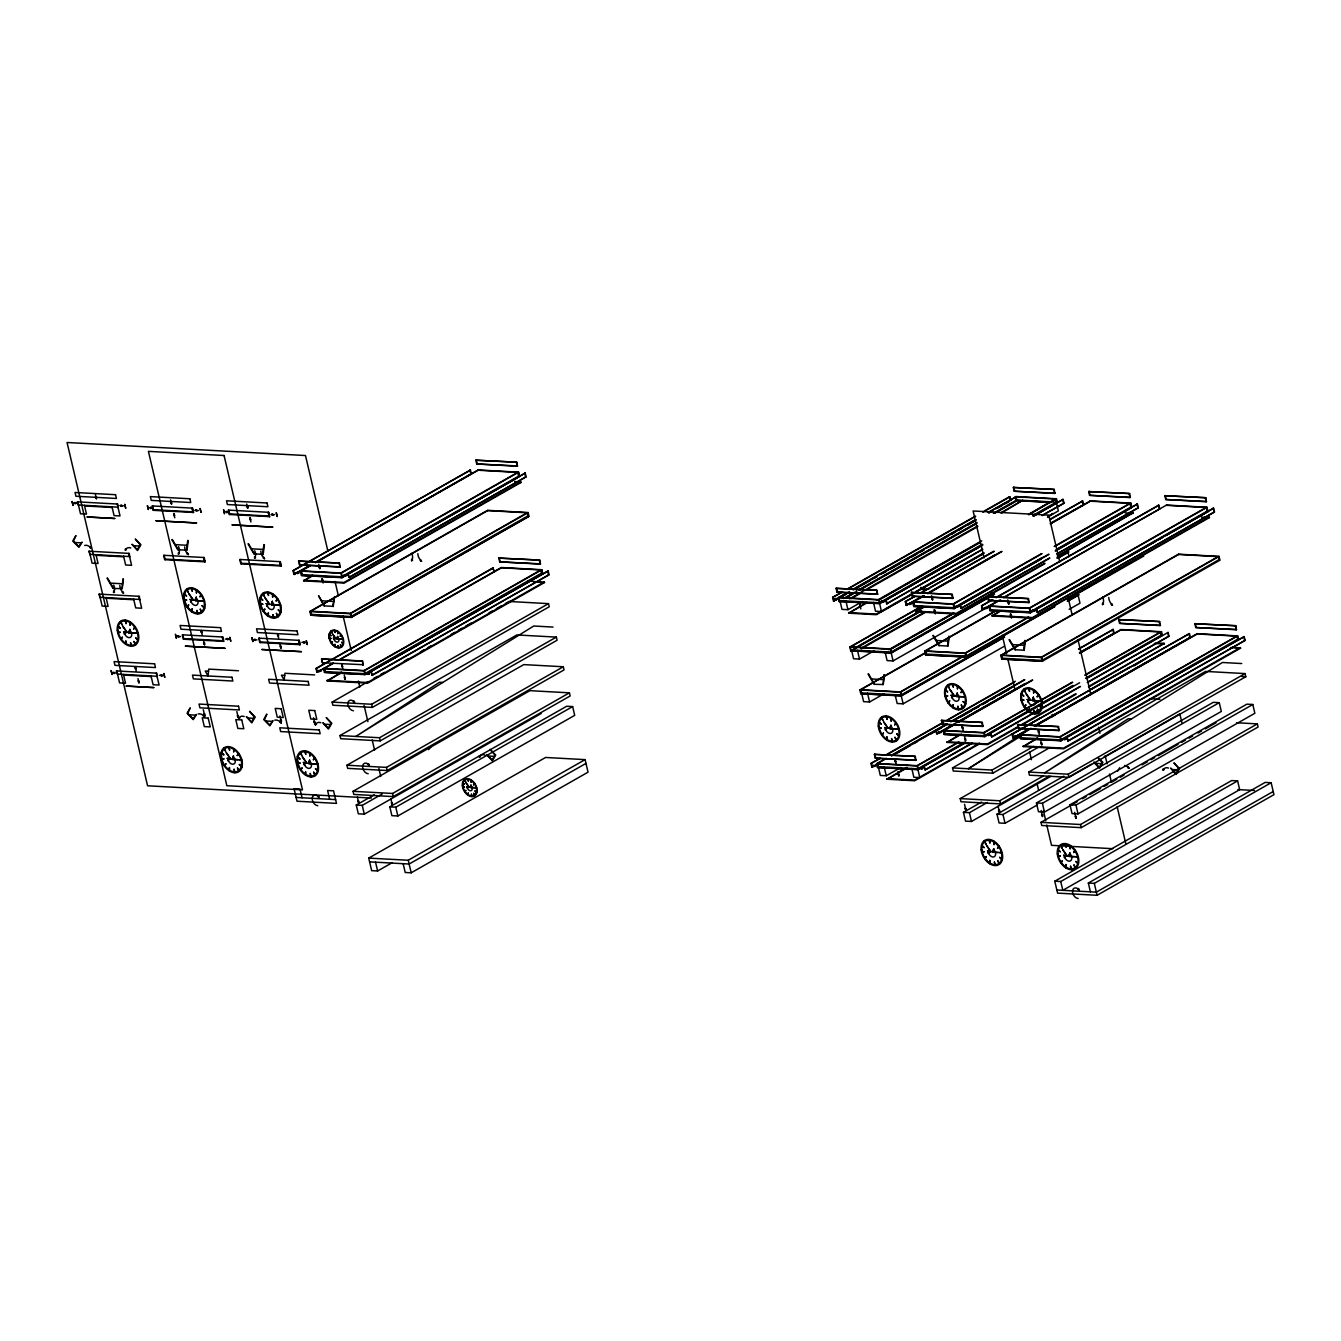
<?xml version="1.0" encoding="UTF-8"?>
<svg xmlns="http://www.w3.org/2000/svg" width="1341" height="1341" viewBox="0 0 1341 1341"><rect width="100%" height="100%" fill="white"/><g stroke="black" fill="none" stroke-linecap="round" stroke-linejoin="round"><path stroke-width="1.5" d="M130.798 547.983A7.862 5.314 60.4 0 0 125.367 550.095L125.417 548.67M244.196 716.513A7.862 5.314 60.4 0 0 238.782 718.642L238.832 717.2M320.834 722.715A7.862 5.314 60.4 0 0 315.42 724.827L315.47 723.402M484.822 755A7.862 5.314 60.4 0 0 479.408 757.112L479.458 755.67M1168.531 768.058A7.862 5.314 60.4 0 0 1163.116 770.17L1163.167 768.745M114.588 592.068L113.549 592.504L113.633 591.046M179.426 553.582L178.387 554.017L178.487 552.559M255.595 557.755L254.555 558.191L254.639 556.733M412.609 560.287L411.57 560.722L411.653 559.264M1103.542 604.137L1102.503 604.573L1102.587 603.132M95.395 496.79L96.401 498.701L96.535 496.857M135.089 668.656L135.223 666.812L136.229 668.723M137.972 680.926L138.978 682.837L139.112 680.993M170.525 502.171L171.547 504.082L171.665 502.238M173.643 515.464L173.777 513.62L174.783 515.531M201.083 632.416L201.2 630.555L202.223 632.483M203.53 642.859L204.536 644.77L204.67 642.926M203.681 713.814L204.704 715.725L204.821 713.881M246.694 506.328L247.699 508.256L247.834 506.395M249.812 519.638L249.946 517.794L250.951 519.705M237.24 715.658L238.245 717.569L238.38 715.708M277.537 635.751L277.654 633.891L278.677 635.802M279.984 646.194L280.99 648.105L281.124 646.261M280.319 720.016L281.325 721.927L281.459 720.083M318.739 566.656L319.761 568.567L319.879 566.723M322.008 580.619L322.142 578.759L323.164 580.687M313.861 721.844L314.884 723.771L315.018 721.911M341.687 666.544L341.804 664.7L342.827 666.611M344.235 677.44L345.24 679.351L345.375 677.507M357.729 801.063L358.734 802.974L358.868 801.13M391.27 802.907L392.293 804.818L392.41 802.957M856.43 592.638L857.435 594.549L857.57 592.688M859.698 606.601L859.832 604.741L860.838 606.652M894.967 761.688L895.101 759.844L896.123 761.755M897.85 773.958L898.856 775.869L898.99 774.025M931.559 598.019L932.565 599.93L932.699 598.069M934.241 611.563L934.375 609.719L935.398 611.63M962.1 728.264L962.235 726.403L963.257 728.314M964.565 738.707L965.57 740.618L965.704 738.774M964.9 808.372L965.922 810.282L966.04 808.439M1007.711 602.176L1008.734 604.087L1008.868 602.243M1010.41 615.737L1010.544 613.876L1011.55 615.787M998.442 810.199L999.464 812.126L999.598 810.266M1038.269 732.421L1038.403 730.577L1039.409 732.488M1040.717 742.88L1041.722 744.791L1041.856 742.931M1041.538 814.574L1042.544 816.485L1042.678 814.624M1075.08 816.401L1076.102 818.312L1076.236 816.468M208.039 675.797L208.743 669.109L238.514 670.751M284.208 679.971L284.912 673.283L314.682 674.909M123.422 579.144L122.115 588.95L122.903 578.859M187.757 540.373L186.449 550.179L178.303 549.743L172.302 539.535M186.969 550.464L188.276 540.658M263.909 544.547L262.601 554.353L254.455 553.9L248.454 543.692M263.121 554.638L264.428 544.832M333.222 606.618L334.529 596.812L332.702 606.333L324.556 605.897L318.555 595.689L324.17 606.132M884.457 674.992L883.149 684.798L883.937 674.707M948.791 636.221L947.484 646.027L939.337 645.574L933.336 635.366M947.986 646.312L949.294 636.506M1024.943 640.378L1023.636 650.201L1015.489 649.748L1009.488 639.54M1024.155 650.486L1025.463 640.68M124.21 634.075L124.395 632.918A4.895 3.319 60.4 0 0 130.228 637.478A4.895 3.319 60.4 0 0 130.111 630.371M190.523 601.824L190.707 600.667A4.895 3.319 60.4 0 0 196.54 605.227A4.895 3.319 60.4 0 0 196.423 598.12M227.769 760.649L227.953 759.492A4.895 3.319 60.4 0 0 233.787 764.052A4.895 3.319 60.4 0 0 233.669 756.944M266.675 605.998L266.859 604.841A4.895 3.319 60.4 0 0 272.692 609.384A4.895 3.319 60.4 0 0 272.575 602.293M303.938 764.806L304.122 763.666A4.895 3.319 60.4 0 0 309.955 768.209A4.895 3.319 60.4 0 0 309.838 761.118M333.658 639.171L333.792 638.383A3.353 2.28 60.4 0 0 337.697 642.071A3.353 2.28 60.4 0 0 337.798 637.126M467.003 787.804L467.137 786.999A3.353 2.28 60.4 0 0 471.06 790.687A3.353 2.28 60.4 0 0 471.144 785.759M885.244 729.923L885.429 728.766A4.895 3.319 60.4 0 0 891.262 733.326A4.895 3.319 60.4 0 0 891.145 726.219M951.557 697.672L951.741 696.515A4.895 3.319 60.4 0 0 957.575 701.075A4.895 3.319 60.4 0 0 957.457 693.967M988.082 853.429L988.267 852.273A4.895 3.319 60.4 0 0 994.1 856.832A4.895 3.319 60.4 0 0 993.983 849.725M1027.709 701.829L1027.893 700.689A4.895 3.319 60.4 0 0 1033.727 705.232A4.895 3.319 60.4 0 0 1033.609 698.125M1064.251 857.603L1064.436 856.446A4.895 3.319 60.4 0 0 1070.269 861.006A4.895 3.319 60.4 0 0 1070.152 853.899M428.617 749.619L431.115 746.585M1117.623 771.192L1119.668 767.689M1025.882 731.515L968.336 768.745L1021.591 735.689M1051.78 716.966L1055.333 714.77L1052.048 714.585M1134.033 665.907L1146.287 658.314M121.595 588.665L113.063 588.464L107.062 578.256M882.629 684.513L874.097 684.296L868.096 674.087M298.574 561.091L339.508 563.069L339.96 567.075L299.462 564.863L298.574 561.091L339.508 563.069M475.854 460.214L516.788 462.192L517.24 466.199L476.742 463.986L475.854 460.214L516.788 462.192M299.462 564.863L340.396 566.824M476.742 463.986L517.676 465.947M309.872 565.701L293.947 574.434L293.059 570.679L470.423 470.071L471.294 473.842L315.604 562.114M293.059 570.679L470.423 470.071M293.947 574.434L308.38 566.22M315.286 562.617L478.134 469.953L518.649 472.166L519.671 476.558L518.213 472.418L477.714 470.205M310.374 565.718L301.356 570.864L302.379 575.255M315.789 562.633L478.201 470.222M518.649 472.166L340.932 573.294L300.418 571.082L301.457 575.473L342.391 577.435L341.352 573.043L300.853 570.83L301.876 575.222M514.843 481.486L521.062 482.458L344.201 583.084L303.703 580.871L312.57 575.105M303.703 580.871L312.721 575.725M518.598 476.156L341.737 576.781L302.228 574.619M347.855 573.663L525.219 473.071L526.091 476.826L349.247 577.468L347.855 573.663L349.247 577.468M341.888 577.418L525.219 473.071M301.457 575.473L341.955 577.686L421.795 532.26M425.399 530.198L517.442 477.832M348.744 577.435L526.091 476.826M303.552 580.234L344.05 582.447L520.911 481.821M309.888 611.462L487.604 510.334L528.119 512.547L529.008 516.319L351.275 617.43L310.777 615.217L309.888 611.462L350.403 613.675L528.119 512.547M487.671 510.603L310.827 611.228L311.699 614.999M310.777 615.217L351.711 617.195L350.822 613.424L310.324 611.211L311.213 614.966M527.918 515.899L351.074 616.542L311.565 614.379M351.208 617.162L528.572 516.553L527.683 512.798L487.185 510.586M363.344 664.717L322.41 662.756L321.538 658.984L362.472 660.962L362.925 664.968L362.472 660.962M498.818 558.107L539.753 560.085L540.205 564.092L499.707 561.879L498.818 558.107L539.753 560.085M322.41 662.756L321.957 658.733M499.707 561.879L540.641 563.84M333.54 663.275L316.912 672.327L316.023 668.556L492.885 567.93L494.259 571.719L492.885 567.93M316.023 668.556L493.371 567.964M316.912 672.327L333.037 663.259M338.452 660.174L501.299 567.511L541.814 569.724L542.686 573.495L364.97 674.624L324.472 672.394L323.583 668.639L364.098 670.852L541.814 569.724M338.955 660.208L501.366 567.796M324.472 672.394L365.406 674.372L364.517 670.601L324.019 668.388L324.908 672.159M528.17 580.988L544.53 582.514L367.669 683.139L327.17 680.926L341.452 672.076M327.17 680.926L341.603 672.713M541.613 573.093L364.769 673.718L325.243 671.556M364.903 674.339L542.267 573.747L541.378 569.975L500.88 567.763M370.82 671.556L548.167 570.964L549.056 574.719L372.195 675.361L370.82 671.556L548.167 570.964M371.708 675.328L549.056 574.719M505.373 603.517L508.993 601.472L548.503 603.634L549.24 606.769L372.379 707.394L332.87 705.232L332.132 702.097L368.222 681.563M373.636 678.479L377.257 676.434M380.861 674.372L384.465 672.327M404.311 661.029L407.932 658.967M420.554 651.776L424.175 649.731M427.779 647.669L431.383 645.624M451.246 634.327L454.85 632.281M458.454 630.22L462.075 628.175M465.679 626.113L471.093 623.029M489.13 612.77L492.75 610.708M496.354 608.663L501.769 605.579M327.02 680.289L367.518 682.502L544.379 581.877M332.132 702.097L371.641 704.26L548.503 603.634M339.977 735.572L516.838 634.947L556.347 637.109L557.085 640.244L380.241 740.869L340.715 738.707L339.977 735.572L379.503 737.734L556.347 637.109M346.933 765.225L523.795 664.6L563.304 666.762L564.041 669.897L387.18 770.522L347.671 768.359L346.933 765.225L386.459 767.387L563.304 666.762M353.052 791.307L529.913 690.665L569.422 692.828L570.16 695.962L393.299 796.604L353.789 794.442L353.052 791.307L392.561 793.47L569.422 692.828M541.161 713.529L364.299 814.155L358.332 813.819L356.27 805.036L374.323 794.777M356.27 805.036L362.238 805.371L382.101 794.073M389.829 806.88L566.673 706.254L572.641 706.573L574.702 715.356L397.858 815.982L391.89 815.663L389.829 806.88L395.796 807.198L572.641 706.573M836.063 588.33L876.997 590.308L877.45 594.314L836.935 592.102L836.063 588.33L876.997 590.308M1013.343 487.454L1054.277 489.431L1054.73 493.438L1014.232 491.225L1013.343 487.454L1054.277 489.431M392.075 862.766L377.626 870.98L371.658 870.644L368.725 858.106L545.569 757.464L585.095 759.626L588.029 772.181L411.184 872.807L405.217 872.488L403.155 863.705M836.935 592.102L877.886 594.063M1014.232 491.225L1055.166 493.186M839.432 598.086L833.515 601.137L832.627 597.365L841.662 592.236M847.076 589.152L975.209 516.251M984.227 511.122L1009.488 496.74L1010.863 500.528L1009.488 496.74M832.627 597.365L842.148 592.269M847.562 589.185L975.695 516.285M982.919 512.178L1009.991 496.773M982.936 544.882L879.646 603.668L839.131 601.438L838.259 597.684L847.277 592.538M852.692 589.47L975.41 519.638M988.032 512.446L1015.606 497.075L988.535 512.48M994.838 513.167L1016.495 500.847L1015.975 496.556L1056.473 498.768L1057.362 502.54M838.745 597.7L849.574 591.549M853.178 589.487L975.896 519.671M833.515 601.137L838.93 598.052M842.534 596.007L846.154 593.946M853.362 589.839L876.83 576.496M880.434 574.434L923.748 549.793M927.352 547.748L976.08 520.023M988.719 512.832L992.323 510.77M995.944 508.725L1008.566 501.534M843.036 596.024L846.64 593.979M859.279 586.788L870.108 580.619M873.712 578.574L877.332 576.513M882.747 573.445L886.351 571.383M889.955 569.338L900.783 563.17M904.404 561.125L908.008 559.063M911.612 557.018L917.026 553.934M920.63 551.872L924.251 549.827M942.287 539.551L947.701 536.467M951.322 534.422L954.926 532.36M958.53 530.315L962.151 528.253M967.565 525.186L974.773 521.079M989.222 512.849L992.826 510.804M998.24 507.719L1001.844 505.674M1005.448 503.613L1009.069 501.568M843.523 598.539L854.351 592.387M859.765 589.302L977.069 522.554M993.312 513.318L1016.763 499.975L1054.294 502.02M839.131 601.438L880.065 603.416L879.193 599.645L838.678 597.432L839.634 601.472M844.545 598.371L855.374 592.202M858.978 590.157L976.282 523.409M994.335 513.134L1016.495 500.847M1051.277 502.205L1016.428 500.562L1050.858 502.456M845.048 598.388L855.876 592.236M859.48 590.174L976.784 523.426M849.49 598.874L977.623 525.974M1001.073 512.614L1022.73 500.294L1001.224 513.251M851.434 598.472L862.263 592.303M865.884 590.258L977.773 526.594M982.299 544.228L879.428 602.763L839.919 600.6L841.98 609.384L847.948 609.702L862.38 601.489M368.725 858.106L408.234 860.252L585.095 759.626M912.433 594.164L876.343 614.698L848.752 613.189L866.655 602.293M848.752 613.189L866.806 602.93M585.967 763.398L409.122 864.023L369.613 861.861M877.064 600.382L981.746 540.825M1028.48 514.391L1055.551 498.986L1058.351 510.921L1047.522 517.073M980.254 542.15L878.757 599.896L838.259 597.684M1028.966 514.424L1056.473 498.768M879.025 599.98L980.087 542.485M1028.815 514.76L1050.321 501.802M1032.821 515.48L1056.289 502.137M879.579 603.383L982.433 544.865M1032.972 516.101L1056.926 502.791L1056.037 499.02L1015.539 496.807M1033.76 515.816L1063.128 499.405L1064.016 503.177L1042.359 515.497M982.802 549.374L886.652 603.768L885.781 600.014L981.914 545.619M1034.246 515.832L1063.128 499.405M886.652 603.768L982.299 549.357M1041.856 515.464L1064.016 503.177M911.394 592.454L952.328 594.415L952.78 598.438L912.266 596.209L911.394 592.454L952.328 594.415M1088.674 491.577L1129.608 493.538L1130.061 497.561L1089.562 495.332L1088.674 491.577L1129.608 493.538M848.602 612.569L876.193 614.077L912.282 593.543M915.903 591.482L982.668 553.498M1047.639 516.52L1053.054 513.452L1047.79 517.157M873.46 602.427L875.522 611.211L881.49 611.546L984.361 553.012M916.037 592.119L982.819 554.118M912.266 596.209L953.216 598.187M1089.562 495.332L1130.497 497.31M923.915 595.605L906.181 605.378L905.292 601.623L914.327 596.477M919.742 593.409L993.731 551.302M1049.668 519.47L1082.656 501.014L1083.528 504.786L1050.556 523.241M905.292 601.623L914.813 596.51M920.228 593.426L994.217 551.335M1050.171 519.503L1082.656 501.014M906.181 605.378L922.424 596.142M927.838 593.057L994.603 555.073M927.519 593.56L1001.509 551.453M1050.238 523.728L1090.367 500.897L1130.882 503.11L1131.905 507.501M924.402 595.639L913.59 601.807L914.612 606.199M928.022 593.594L1002.012 551.486M1050.741 523.761L1090.434 501.165M1042.024 553.682L953.166 604.238L912.651 602.025L913.69 606.417L954.624 608.378L953.585 603.986L913.087 601.774L914.109 606.166M994.519 594.264L891.212 653.033L850.714 650.821L849.825 647.049L922.021 605.981M850.328 647.083L922.507 605.998M1044.857 563.706L956.435 614.027L915.937 611.814L922.994 607.071M915.937 611.814L924.955 606.668M855.105 647.921L920.077 610.943M850.714 650.821L921.099 610.775M921.585 610.792L851.217 650.838L850.261 646.798L890.776 649.027L891.648 652.782L851.149 650.569M861.073 648.239L924.234 612.301M861.224 648.876L926.178 611.898M1041.521 553.649L953.099 603.97L954.189 608.63L913.69 606.417M1054.16 546.457L1129.943 503.328L1130.983 507.719M1054.646 546.491L1130.882 503.11M993.865 593.594L891.011 652.128L851.501 649.966L853.563 658.749L859.514 659.085L873.963 650.871M1042.41 557.42L953.971 607.724L914.461 605.562M1056.842 549.19L1130.832 507.099M1049.902 558.091L960.977 608.378L960.089 604.607L1048.528 554.302M1055.736 550.196L1137.453 504.015L1138.325 507.77L1057.127 553.984M954.122 608.361L1049.014 554.319M1055.183 550.849L1137.453 504.015M954.189 608.63L1041.236 559.096M1055.685 550.883L1131.469 507.753L1130.446 503.361L1089.948 501.148M960.977 608.378L1049.4 558.057M1056.624 553.95L1138.325 507.77M888.647 649.748L953.434 613.055M953.937 613.088L890.34 649.262L849.825 647.049M890.608 649.346L951.959 614.446M915.786 611.178L956.284 613.39L1044.723 563.086M1057.345 555.895L1133.145 512.765L1057.496 556.515M987.546 596.611L1028.48 598.589L1028.933 602.595L988.434 600.382L987.546 596.611L1028.48 598.589M1164.843 495.734L1205.777 497.712L1206.23 501.718L1165.715 499.506L1164.843 495.734L1205.777 497.712M1057.043 557.655L1067.855 551.503L1069.095 556.766M891.162 652.765L994.016 594.231M1057.177 558.292L1068.509 552.157M1057.68 558.309L1068.945 551.905M988.434 600.382L1029.368 602.36M1165.715 499.506L1206.649 501.484M992.776 599.645L981.947 605.814L982.333 609.552L981.461 605.78L992.29 599.628M995.894 597.566L1158.808 505.188L1159.697 508.943L1003.99 597.231M996.397 597.6L1158.808 505.188M982.333 609.552L999.079 600.332M885.043 651.81L887.105 660.593L893.072 660.912L1000.57 599.813M1003.688 597.717L1166.536 505.071L1207.034 507.284L1208.073 511.675M1207.034 507.284L1029.318 608.395L988.82 606.182L989.842 610.574L1030.776 612.552L1029.754 608.16L989.239 605.948L990.278 610.339M1054.914 606.568L966.056 657.124L925.541 654.911L924.67 651.139L995.475 610.859M995.977 610.876L925.592 650.921L926.48 654.693M1004.577 637.159L901.286 695.945L860.771 693.716L859.899 689.961L926.665 651.961M860.386 689.978L925.793 652.765M1205.257 516.721L1209.448 517.559L1032.604 618.184L992.089 615.972L999.162 611.245M992.089 615.972L1001.107 610.842M925.541 654.911L966.492 656.872L965.604 653.117L925.089 650.905L925.977 654.659M860.771 693.716L901.722 695.694L900.834 691.922L860.319 689.71L861.274 693.75M860.821 689.743L863.621 701.661L869.588 701.98L884.021 693.766M1207.001 511.256L1030.139 611.898L990.63 609.736M1036.258 608.78L1213.605 508.172L1214.493 511.944L1037.632 612.569L1036.258 608.78L1037.632 612.569M1030.29 612.519L1213.605 508.172M989.842 610.574L1030.357 612.787L1155.305 541.697M1158.909 539.635L1162.513 537.59M1166.134 535.528L1207.638 511.91L1206.598 507.518L1166.1 505.306M1028.262 617.145L965.101 653.084L966.056 657.124M1028.765 617.178L965.168 653.352L924.67 651.139M1037.129 612.552L1214.493 511.944M963.492 655.967L900.331 691.906L903.13 703.824L897.163 703.489L895.101 694.705M963.995 655.984L900.398 692.174L859.899 689.961M991.938 615.351L1032.453 617.564L1209.297 516.939M1054.261 605.914L965.838 656.218L926.329 654.056M1068.71 597.7L1142.7 555.593L1068.861 598.321M965.989 656.855L1054.412 606.534M1067.553 599.377L1143.772 556.012M1003.94 636.506L901.068 695.04L861.559 692.878M1068.911 599.544L1077.929 594.415L1079.991 603.199L1069.163 609.35M901.219 695.661L1004.091 637.143M1067.252 601.204L1078.566 595.069L1077.695 591.297M1067.738 601.221L1079.002 594.817M903.13 703.824L1004.191 646.328M1000.822 655.313L1178.538 554.185L1219.053 556.398L1219.924 560.169L1042.208 661.297L1001.71 659.068L1000.822 655.313L1041.337 657.526L1219.053 556.398M1178.605 554.47L1001.761 655.095L1002.632 658.85M1001.71 659.068L1042.644 661.046L1041.756 657.274L1001.258 655.062L1002.146 658.833M874.399 754.38L915.333 756.358L915.786 760.364L875.271 758.151L874.399 754.38L915.333 756.358M1218.852 559.767L1042.007 660.392L1002.481 658.23M875.271 758.151L916.205 760.112M941.416 720.469L982.35 722.43L982.802 726.453L942.304 724.224L941.416 720.469L982.35 722.43M1118.696 619.592L1159.647 621.553L1160.099 625.577L1119.584 623.364L1118.696 619.592L1159.647 621.553M879.562 763.113L871.851 767.186L870.963 763.415L879.998 758.285M885.412 755.201L943.159 722.346M946.763 720.301L1015.338 681.278M870.963 763.415L880.484 758.319M885.898 755.234L943.645 722.38M947.266 720.318L1014.031 682.334M942.304 724.224L983.238 726.202M1119.584 623.364L1160.518 625.325M966.107 742.461L917.982 769.717L877.467 767.488L876.578 763.733L885.613 758.587M891.027 755.519L946.964 723.687M952.144 720.804L1024.34 679.736M1078.482 648.927L1113.265 629.449L1114.153 633.203L1079.857 652.715M877.081 763.75L886.535 758.369M891.514 755.536L947.232 723.905M950.836 721.86L1024.842 679.753M1078.969 648.96L1113.265 629.449M871.851 767.186L879.076 763.079M891.698 755.888L945.841 725.079M953.065 720.972L978.327 706.606M981.93 704.545L1014.416 686.072M897.615 752.837L910.254 745.646M913.858 743.601L917.462 741.539M930.101 734.348L940.929 728.197M960.776 716.899L971.605 710.73M975.209 708.685L978.829 706.623M982.433 704.578L987.848 701.494M991.452 699.449L995.072 697.387M998.676 695.342L1009.505 689.173M877.467 767.488L918.401 769.466L917.529 765.694L877.014 763.482L877.969 767.521M936.789 733.812L935.917 730.04L936.789 733.812L1025.228 683.491M1079.354 652.698L1114.153 633.203M937.292 733.845L953.535 724.593M957.139 722.548L1025.714 683.524M1079.622 682.753L984.696 736.628L944.198 734.415L943.31 730.644L954.574 724.241M958.178 722.196L1032.168 680.088M1080.896 652.363L1121.026 629.532L1161.541 631.745L1162.412 635.517M953.267 725.297L944.248 730.426L945.12 734.197M958.681 722.212L1032.671 680.122M1079.589 653.419L1121.093 629.801M944.198 734.415L985.132 736.393L984.244 732.622L943.746 730.409L944.634 734.164M877.517 763.515L880.316 775.433L886.267 775.752L900.716 767.538M1018.238 727.157L987.563 744.624L947.048 742.411L959.536 734.583M947.048 742.411L961.48 734.181M979.634 743.786L914.679 780.747L887.088 779.238L906.801 767.32M887.088 779.238L906.935 767.94M958.53 742.059L917.026 765.677L919.825 777.596L913.858 777.26L911.796 768.477M959.033 742.076L917.093 765.946L876.578 763.733M964.682 742.109L917.764 768.812L878.254 766.65M917.915 769.432L965.621 742.445M1072.18 682.284L983.758 732.588L984.696 736.628M1084.819 675.093L1160.602 631.963L1161.49 635.735L1087.501 677.825M1072.683 682.301L983.825 732.873L943.31 730.644M1085.305 675.126L1161.541 631.745M1072.917 685.419L984.495 735.74L944.969 733.577M1085.556 678.228L1161.34 635.098M924.988 769.818L924.1 766.063L924.988 769.818L971.907 743.132M925.491 769.851L972.409 743.149M984.629 736.36L1073.068 686.039M1086.344 678.613L1168.061 632.432L1168.933 636.204L1087.735 682.418M886.937 778.618L914.528 780.127L979.5 743.165M991.586 736.812L990.697 733.041L991.586 736.812L1080.008 686.491M1087.233 682.385L1168.933 636.204M992.089 736.829L1080.511 686.525M1017.568 724.626L1058.518 726.604L1058.971 730.61L1018.456 728.398L1017.568 724.626L1058.518 726.604M1194.865 623.749L1235.799 625.727L1236.251 629.734L1195.753 627.521L1194.865 623.749L1235.799 625.727M946.897 741.774L987.412 743.987L1018.087 726.537M1021.691 724.475L1075.834 693.683M1088.473 686.491L1164.256 643.362L1088.624 687.112M1021.842 725.112L1075.985 694.303M1018.456 728.398L1059.39 730.376M1195.753 627.521L1236.687 629.499M1039.711 746.484L992.793 773.187L953.267 771.025L952.529 767.89L1022.915 727.845M1026.519 725.783L1040.968 717.569M1089.697 689.844L1129.39 667.248M1027.893 729.789L1012.958 737.969L1012.069 734.214L1189.417 633.606L1190.305 637.377L1035.101 725.682M1012.069 734.214L1189.417 633.606M1012.958 737.969L1027.39 729.755M1034.615 725.649L1190.305 637.377M1068.241 741.003L1066.866 737.215L1068.241 741.003L1245.102 640.378L1244.213 636.606L1060.865 740.802L1020.35 738.589L1019.478 734.818L1030.726 728.414M1034.347 726.353L1197.195 633.69L1237.693 635.919L1238.581 639.674M1031.229 728.431L1020.4 734.6L1021.289 738.371M1034.833 726.386L1197.262 633.975M1020.35 738.589L1061.301 740.55L1060.413 736.796L1019.898 734.566L1020.786 738.338M1232.329 647.083L1240.576 648.156L1063.715 748.781L1023.217 746.568L1037.498 737.734M1023.217 746.568L1037.649 738.355M952.529 767.89L992.055 770.052L1033.559 746.434M1237.693 635.919L1059.977 737.03L1019.478 734.818M1237.508 639.271L1060.647 739.897L1021.138 737.734M1060.798 740.534L1244.213 636.606M1049.198 776.188L1000.487 803.913L960.961 801.75L960.223 798.599L1048.662 748.295M1067.754 740.97L1245.102 640.378M1023.066 745.948L1063.564 748.161L1240.425 647.535M1028.698 772.047L1205.559 671.422L1245.068 673.584L1245.806 676.719L1068.945 777.344L1029.435 775.182L1028.698 772.047L1068.207 774.21L1245.068 673.584M1050.891 776.271L971.471 821.463L965.52 821.128L963.458 812.344L981.495 802.086M963.458 812.344L969.426 812.68L987.462 802.404M960.223 798.599L999.749 800.761L1043.047 776.121M1037.515 804.818L1005.029 823.29L999.062 822.972L997 814.188L1063.782 776.188M997 814.188L1002.967 814.507L1091.39 764.202M1104.029 757.011L1179.829 713.881L1181.89 722.665M1036.442 802.957L1213.287 702.332L1219.254 702.65L1221.316 711.451L1044.455 812.076L1038.504 811.741L1036.442 802.957L1042.393 803.293L1219.254 702.65M1069.984 804.801L1246.845 704.176L1252.796 704.494L1254.858 713.278L1078.013 813.903L1072.046 813.585L1069.984 804.801L1075.951 805.12L1252.796 704.494M1236.553 722.749L1257.355 723.889L1258.093 727.023L1081.232 827.648L1041.722 825.486L1040.985 822.351L1077.074 801.817M1082.489 798.733L1086.093 796.688M1089.713 794.626L1100.542 788.474M1104.146 786.413L1107.75 784.368M1111.371 782.306L1116.785 779.222M1120.389 777.177L1123.993 775.115M1142.046 764.856L1147.46 761.772M1151.064 759.71L1154.668 757.665M1158.289 755.603L1178.136 744.305M1181.739 742.26L1185.36 740.198M1188.964 738.153L1192.568 736.092M1197.982 733.024L1201.603 730.962M1205.207 728.917L1216.036 722.749M1040.985 822.351L1080.494 824.514L1257.355 723.889M1090.401 891.815L1088.339 883.032L1265.183 782.406L1271.151 782.725L1273.95 794.66L1097.089 895.285L1057.58 893.123L1054.78 881.205L1231.641 780.563L1237.609 780.898L1239.671 789.681L1062.81 890.307L1060.748 881.523L1237.609 780.898M1088.339 883.032L1094.306 883.367L1271.151 782.725M1273.212 791.508L1096.351 892.151L1056.842 889.988M75.062 503.847L76.387 503.21L74.727 502.406M121.88 506.412L120.221 505.607L121.545 504.97M150.594 508.608L151.919 507.971L150.259 507.166M196.876 511.139L195.199 510.334L196.524 509.697M226.746 512.765L228.071 512.128L226.411 511.323M273.028 515.296L271.368 514.491L272.692 513.854M297.417 573.663L298.741 573.026L297.082 572.221M178.889 637.176L177.23 636.372L178.554 635.735M114.186 673.584L112.527 672.78L113.851 672.143M345.24 576.278L343.581 575.473L344.905 574.836M227.4 639.825L228.724 639.188L227.065 638.383M161.44 676.166L162.747 675.529L161.088 674.724M255.343 640.512L253.684 639.707L255.008 639.07M303.854 643.16L305.178 642.523L303.519 641.719M319.594 671.724L317.934 670.919L319.259 670.282M368.104 674.406L369.429 673.769L367.769 672.964M836.097 599.695L837.421 599.058L835.761 598.254M882.914 602.26L881.255 601.455L882.579 600.818M909.651 604.607L910.975 603.97L909.315 603.165M957.474 607.222L955.815 606.417L957.122 605.78M985.819 608.78L987.144 608.144L985.484 607.339M1033.626 611.395L1031.967 610.591L1033.291 609.954M939.924 733.024L938.264 732.22L939.588 731.583M874.081 766.616L872.421 765.812L873.729 765.175M988.434 735.673L989.742 735.036L988.082 734.231M921.317 769.198L922.642 768.561L920.982 767.756M1016.076 737.181L1014.416 736.377L1015.74 735.74M1064.586 739.846L1065.911 739.209L1064.251 738.405M125.367 550.095L126.423 549.609M238.782 718.642L239.821 718.156M315.42 724.827L316.459 724.341M479.408 757.112L480.447 756.626M1163.116 770.17L1164.156 769.684M1159.697 508.943L1158.306 505.155M1207.638 511.91L1206.112 507.501L1029.251 608.127L1030.357 612.787M1129.088 512.547L1133.145 512.765M1125.183 512.949L1133.296 513.402M1201.352 517.123L1209.448 517.559M514.978 482.123L521.062 482.458M1178.119 554.436L1218.617 556.649L1219.505 560.421L1218.114 556.632L1041.27 657.258L1042.208 661.297M73.068 503.026L76.387 503.21M120.221 505.607L123.556 505.792M148.583 507.786L151.919 507.971M195.199 510.334L198.535 510.519M224.752 511.944L228.071 512.128M271.368 514.491L274.704 514.676M78.448 505.004L117.958 507.166M78.599 505.624L77.225 501.836L117.723 504.048L118.109 507.786M84.567 505.959L112.141 507.468M153.427 509.714L192.953 511.876M229.596 513.888L269.105 516.05M175.302 544.63L187.103 545.284M251.454 548.804L263.255 549.441M74.895 542.502L80.913 542.82M133.413 545.703L139.43 546.022M922.843 588.883L928.86 589.219M90.031 554.369L129.541 556.532M90.182 554.99L88.808 551.201L129.306 553.414L129.691 557.152M96.15 555.325L123.724 556.833M165.01 559.096L204.519 561.259M241.179 563.254L280.688 565.416M960.089 604.607L961.48 608.412M534.405 581.96L544.53 582.514M834.085 598.874L837.421 599.058M881.255 601.455L884.591 601.64M907.639 603.785L910.975 603.97M955.815 606.417L959.133 606.601M983.808 607.959L987.144 608.144M1031.967 610.591L1035.302 610.775M295.422 572.842L298.741 573.026M343.581 575.473L346.9 575.658M1120.607 629.784L1161.105 631.997L1161.49 635.735M1168.061 632.432L1168.447 636.17M1196.759 633.941L1237.274 636.154L1238.145 639.925L1236.771 636.137L1059.91 736.762L1060.865 740.802M110.448 583.117L122.249 583.754M1156.16 642.926L1164.256 643.362M1154.283 643.429L1164.407 643.982M1230.451 647.602L1240.576 648.156M321.555 600.785L333.356 601.438M936.336 640.478L948.137 641.115M1012.489 644.635L1024.289 645.289M100.089 597.281L139.615 599.444M100.24 597.902L98.865 594.113L139.363 596.326L139.749 600.064M106.207 598.237L133.798 599.745M1241.732 663.544L1222.439 662.488L1044.505 772.919L1128.2 718.759L1131.486 718.927M553.012 627.068L533.735 626.012L355.784 736.444L439.496 682.284L442.781 682.452M1241.649 676.484L1245.806 676.719M253.684 639.707L257.019 639.892M301.842 642.339L305.178 642.523M177.23 636.372L180.566 636.556M225.389 639.003L228.724 639.188M260.12 641.937L299.63 644.099M183.667 638.601L223.176 640.763M871.482 678.965L883.283 679.602M1149.572 698.661L1159.965 699.231M321.538 658.984L362.036 661.197M317.934 670.919L321.253 671.103M366.093 673.584L369.429 673.769M208.526 671.187L205.24 671.003L208.023 675.965M284.694 675.361L281.409 675.177L284.191 680.122M112.527 672.78L115.862 672.964M159.428 675.344L162.747 675.529M117.505 674.104L157.014 676.266M117.656 674.741L116.265 670.936L156.78 673.165L157.165 676.903M123.607 675.059L151.198 676.568M938.264 732.22L941.583 732.404M986.423 734.851L989.742 735.036M1014.416 736.377L1017.752 736.561M1062.575 739.025L1065.911 739.209M1095.413 763.347L1101.414 763.666M189.182 714.803L195.199 715.122M247.716 718.005L253.717 718.323M1172.051 769.55L1178.052 769.868M265.82 721.005L271.837 721.324M324.338 724.207L330.355 724.526M872.421 765.812L875.74 765.996M919.306 768.376L922.642 768.561M1237.86 789.581L1254.505 790.486M488.241 756.039L494.242 756.374M371.356 798.046L147.577 785.792L67.05 442.496L305.48 455.538L327.875 551.017M296.11 797.442L335.619 799.605M1112.862 848.702L1051.528 845.333L1046.751 824.95M1054.78 881.205L1060.748 881.523M1077.963 889.401L1079.27 889.888L1078.449 888.446M353.286 701.678L354.594 702.148L353.773 700.723M368.054 764.638L369.362 765.124L368.54 763.7M317.649 796.621L318.957 797.09L318.135 795.666M1111.203 604.573L1112.477 605.126A7.862 5.314 60.4 0 1 1108.756 597.449M420.269 560.706L421.543 561.259A7.862 5.314 60.4 0 1 417.822 553.598M263.255 558.174L264.529 558.728A7.862 5.314 60.4 0 1 260.808 551.067M187.103 554.001L188.36 554.571A7.862 5.314 60.4 0 1 184.656 546.893M122.249 592.487L123.523 593.04A7.862 5.314 60.4 0 1 119.802 585.38M1127.697 767.689L1129.005 768.309L1128.267 766.834M89.948 547.614L91.255 548.234L90.517 546.759M280.001 722.346L281.292 722.967L280.554 721.492M203.363 716.161L204.653 716.764L203.933 715.289M1098.665 758.101L1102.889 762.392L1099.519 768.192L1093.887 762.476M1098.313 758.419L1102.185 762.359L1099.302 767.303L1094.139 762.04M921.435 587.442L924.083 590.141M920.731 587.408L924.469 591.197M1009.102 639.774L1015.103 649.983M1027.893 700.689L1028.631 701.93M1064.436 856.446L1065.173 857.704M932.934 635.617L938.935 645.826M951.741 696.515L952.479 697.773M988.267 852.273L989.004 853.53M868.482 673.852L874.483 684.061M885.429 728.766L886.166 730.024M467.137 786.999L467.64 787.871M333.792 638.383L334.295 639.238M248.068 543.926L254.069 554.135M266.859 604.841L267.597 606.082M304.122 763.666L304.86 764.906M171.916 539.769L177.917 549.978M190.707 600.667L191.445 601.925M227.953 759.492L228.691 760.749M107.448 578.005L113.449 588.213M124.395 632.918L125.132 634.176M1111.689 603.618L1112.477 605.126M420.756 559.767L421.543 561.259M263.741 557.236L264.529 558.728M187.589 553.062L188.36 554.571M122.735 591.549L123.523 593.04M280.889 565.969L279.8 561.661L280.839 566.053M204.737 561.812L203.648 557.487L204.67 561.879M1243.727 636.573L1244.599 640.344M1213.102 508.155L1213.991 511.91M1205.341 497.964L1206.23 501.718M1235.363 625.979L1236.251 629.734M1165.262 495.5L1166.15 499.254M1195.3 623.515L1196.172 627.27M1188.931 633.589L1189.802 637.344M1136.95 503.981L1137.838 507.753M1129.189 493.79L1130.061 497.561M1159.211 621.805L1160.099 625.577M1089.11 491.326L1089.998 495.097M1119.132 619.341L1120.02 623.112M1112.762 629.415L1113.65 633.187M1082.153 500.981L1083.042 504.752M1062.625 499.388L1063.514 503.143M1053.858 489.666L1054.73 493.438M1059.759 562.013L1048.763 515.112L973.113 510.971L984.11 557.873M1067.889 596.661L1072.18 615.016M1077.929 639.489L1090.836 694.537M1098.48 727.157L1099.922 733.259M1105.185 755.687L1107.096 763.85M1109.493 774.042L1111.404 782.205M1117.137 806.662L1125.736 843.355M1013.779 487.202L1014.668 490.974M1015.975 496.556L1016.847 500.327M1015.103 497.042L1015.992 500.813M1028.061 598.84L1028.933 602.595M1058.083 726.856L1058.971 730.61M1075.951 805.12L1078.013 813.903M1080.494 824.514L1081.232 827.648M1094.306 883.367L1097.089 895.285M1068.207 774.21L1068.945 777.344M1074.694 812.328L1076.102 818.312M1007.745 599.896L1008.734 604.087M1038.403 730.577L1039.376 734.784M1040.75 740.584L1041.722 744.791M1010.544 613.876L1011.516 618.084M1042.393 803.293L1044.455 812.076M992.239 592.538L993.195 596.611M1002.28 635.349L1006.588 653.687M1008.013 659.806L1015.187 690.397M1029.536 751.547L1031.447 759.71M1037.18 784.183L1038.621 790.285M1043.399 810.685L1045.796 820.876M1041.152 810.484L1042.544 816.485M987.982 596.376L988.87 600.131M1018.003 724.391L1018.892 728.146M989.742 605.964L990.764 610.356M1012.572 734.231L1013.444 738.003M951.892 594.666L952.78 598.438M981.914 722.682L982.802 726.453M999.749 800.761L1000.487 803.913M1002.967 814.507L1005.029 823.29M992.055 770.052L992.793 773.187M998.056 806.125L999.464 812.126M931.593 595.722L932.565 599.93M962.235 726.403L963.224 730.61M964.581 736.41L965.57 740.618M934.375 609.719L935.364 613.91M969.426 812.68L971.471 821.463M964.514 804.298L965.922 810.282M911.813 592.202L912.701 595.974M941.851 720.218L942.723 723.989M905.795 601.64L906.684 605.411M886.267 600.03L887.155 603.802M876.561 590.543L877.45 594.314M878.69 599.628L881.49 611.546M890.273 648.994L893.072 660.912M914.897 756.592L915.786 760.364M856.446 590.342L857.435 594.549M859.832 604.741L860.821 608.948M895.101 759.844L896.09 764.035M897.883 771.662L898.856 775.869M845.886 600.919L847.948 609.702M857.452 650.301L859.514 659.085M867.526 693.196L869.588 701.98M884.205 766.968L886.267 775.752M836.482 588.079L837.371 591.85M874.818 754.128L875.707 757.9M833.13 597.399L834.018 601.17M871.466 763.448L872.354 767.22M524.717 473.038L525.605 476.809M547.681 570.931L548.553 574.702M516.369 462.427L517.24 466.199M539.317 560.32L540.205 564.092M541.764 573.713L540.876 569.942L364.031 670.584L364.97 674.624M518.749 476.776L517.71 472.384L340.865 573.009L341.955 577.686M528.069 516.536L527.181 512.765L350.336 613.39L351.275 617.43M476.29 459.98L477.178 463.735M499.254 557.856L500.126 561.628M469.92 470.037L470.808 473.809M371.323 671.59L372.195 675.361M339.072 563.304L339.96 567.075M371.641 704.26L372.379 707.394M379.503 737.734L380.241 740.869M386.459 767.387L387.18 770.522M392.561 793.47L393.299 796.604M395.796 807.198L397.858 815.982M408.234 860.252L411.184 872.807M390.885 798.817L392.293 804.818M335.032 581.474L338.351 595.706M343.128 616.022L351.225 650.553M358.365 681.027L359.807 687.112M364.082 705.4L367.903 721.642M372.195 739.93L374.575 750.088M378.866 768.376L380.76 776.489M318.772 564.36L319.761 568.567M322.142 578.759L323.131 582.966M341.804 664.7L342.793 668.908M344.268 675.143L345.24 679.351M362.238 805.371L364.299 814.155M375.564 862.196L377.626 870.98M357.326 796.99L358.734 802.974M324.522 668.421L325.394 672.176M299.009 560.84L299.881 564.611M293.562 570.696L294.45 574.468M316.526 668.589L317.398 672.361M313.476 717.77L314.884 723.771M329.651 799.286L327.59 790.486L333.557 790.821L336.49 803.376L296.981 801.214L294.048 788.659L299.998 788.977L302.06 797.778M277.654 633.891L278.643 638.098M280.001 643.898L280.99 648.105M246.71 504.048L247.699 508.256M249.946 517.794L250.918 521.984M279.934 715.943L281.325 721.927M259.232 638.165L260.271 642.557M228.708 510.116L229.747 514.508M240.29 559.499L241.313 563.89M236.837 711.568L238.245 717.569M170.558 499.875L171.547 504.082M173.777 513.62L174.766 517.827M201.2 630.555L202.189 634.762M203.547 640.562L204.536 644.77M203.296 709.741L204.704 715.725M152.556 505.959L153.578 510.351M164.138 555.325L165.161 559.717M182.778 634.829L183.801 639.221M117.237 504.015L120.019 515.95L114.069 515.615L112.007 506.831M128.803 553.397L131.602 565.315L125.635 564.997L123.573 556.197M138.877 596.292L141.677 608.227L135.709 607.892L133.647 599.109M156.277 673.132L159.076 685.05L153.109 684.731L151.047 675.948M95.412 494.494L96.401 498.701M135.223 666.812L136.212 671.003M137.989 678.63L138.978 682.837M84.416 505.322L86.478 514.106L80.51 513.787L77.711 501.852M95.999 554.688L98.061 563.488L92.093 563.153L89.294 551.235M106.056 597.6L108.118 606.383L102.151 606.065L99.368 594.147M123.473 674.439L125.534 683.223L119.567 682.887L116.768 670.969M274.721 720.184A7.862 5.314 60.4 0 1 281.292 722.967M198.082 713.999A7.862 5.314 60.4 0 1 204.653 716.764M317.8 805.723A5.716 3.872 60.4 0 1 312.235 797.962A5.716 3.872 60.4 0 1 318.957 797.09M254.723 550.732A7.862 5.314 60.4 0 1 254.555 558.191M178.554 546.558A7.862 5.314 60.4 0 1 178.387 554.017M1078.114 898.504A5.716 3.872 60.4 0 1 1072.549 890.742A5.716 3.872 60.4 0 1 1079.27 889.888M1124.579 765.46A7.862 5.314 60.4 0 1 1129.005 768.309M1102.671 597.114A7.862 5.314 60.4 0 1 1102.503 604.573M84.684 545.452A7.862 5.314 60.4 0 1 91.255 548.234M113.717 585.045A7.862 5.314 60.4 0 1 113.549 592.504M368.205 773.757A5.716 3.872 60.4 0 1 362.64 765.996A5.716 3.872 60.4 0 1 369.362 765.124M353.437 710.78A5.716 3.872 60.4 0 1 347.872 703.019A5.716 3.872 60.4 0 1 354.594 702.148M411.737 553.263A7.862 5.314 60.4 0 1 411.57 560.722M117.74 625.929L120.237 628.259L117.74 625.929M125.886 641.032L125.803 644.166L125.886 641.032M130.211 622.073L130.127 625.208L130.211 622.073M135.776 637.981L138.274 640.327L135.776 637.981M184.052 593.661L186.55 596.007L184.052 593.661M192.182 608.78L192.115 611.915L192.182 608.78M196.524 589.822L196.44 592.957L196.524 589.822M202.089 605.73L204.57 608.076L202.089 605.73M221.299 752.485L223.796 754.832L221.299 752.485M260.204 597.835L262.702 600.165L260.204 597.835M229.445 767.605L229.361 770.74L229.445 767.605M233.77 748.647L233.686 751.781L233.77 748.647M268.351 612.954L268.267 616.072L268.351 612.954M272.676 593.996L272.609 597.114L272.676 593.996M239.335 764.554L241.833 766.901L239.335 764.554M278.241 609.904L280.738 612.234L278.241 609.904M297.467 756.659L299.948 758.989L297.467 756.659M329.316 634.075L331.026 635.668L329.316 634.075M305.597 771.779L305.513 774.897L305.597 771.779M309.939 752.821L309.855 755.938L309.939 752.821M334.898 644.434L334.831 646.58L334.898 644.434M337.865 631.443L337.815 633.589L337.865 631.443M341.67 642.356L343.38 643.948L341.67 642.356M315.504 768.728L317.985 771.058L315.504 768.728M462.662 782.691L464.372 784.301L462.662 782.691M468.244 793.067L468.177 795.213L468.244 793.067M471.211 780.06L471.16 782.205L471.211 780.06M475.016 790.972L476.725 792.581L475.016 790.972M878.774 721.76L881.272 724.106L878.774 721.76M886.904 736.88L886.837 740.014L886.904 736.88M891.245 717.921L891.162 721.056L891.245 717.921M896.811 733.829L899.308 736.175L896.811 733.829M945.087 689.509L947.567 691.839L945.087 689.509M953.216 704.628L953.149 707.763L953.216 704.628M957.558 685.67L957.474 688.805L957.558 685.67M963.123 701.578L965.604 703.908L963.123 701.578M981.612 845.283L984.11 847.613L981.612 845.283M1021.239 693.683L1023.736 696.013L1021.239 693.683M989.759 860.386L989.675 863.52L989.759 860.386M994.083 841.427L993.999 844.562L994.083 841.427M1029.385 708.786L1029.301 711.92L1029.385 708.786M1033.71 689.844L1033.626 692.962L1033.71 689.844M999.648 857.352L1002.146 859.682L999.648 857.352M1039.275 705.752L1041.773 708.082L1039.275 705.752M1057.781 849.44L1060.262 851.77L1057.781 849.44M1065.911 864.559L1065.844 867.694L1065.911 864.559M1070.252 845.601L1070.168 848.736L1070.252 845.601M1075.817 861.509L1078.298 863.839L1075.817 861.509M75.834 535.78L72.783 541.026L79.002 547.346L82.052 542.099L78.801 546.457L73.487 541.06L75.834 535.78M132.139 544.396L137.52 550.548L140.906 544.748L135.273 539.032L140.202 544.714L137.318 549.659L132.139 544.396M190.12 708.082L187.07 713.328L193.288 719.648L196.339 714.401L193.087 718.759L187.774 713.362L190.12 708.082M246.426 716.697L251.806 722.849L255.192 717.049L249.56 711.333L254.488 717.016L251.605 721.961L246.426 716.697M266.758 714.284L263.708 719.53L269.927 725.85L272.977 720.603L269.709 724.961L264.412 719.564L266.758 714.284M323.064 722.9L328.444 729.051L331.83 723.252L326.198 717.536L331.126 723.218L328.243 728.163L323.064 722.9M486.951 754.748L492.331 760.883L495.717 755.084L490.085 749.368L495.013 755.05L492.13 759.995L486.951 754.748M1170.777 768.242L1176.158 774.394L1179.527 768.594L1173.895 762.878L1178.823 768.561L1175.94 773.506L1170.777 768.242M129.909 629.398L128.77 632.55L129.909 629.398M196.205 597.147L195.082 600.299L196.205 597.147M272.374 601.304L271.234 604.456L272.374 601.304M233.468 755.972L232.328 759.123L233.468 755.972M337.647 636.455L336.876 638.618L337.647 636.455M309.62 760.129L308.48 763.28L309.62 760.129M470.993 785.088L470.222 787.234L470.993 785.088M890.927 725.246L889.804 728.398L890.927 725.246M957.239 692.995L956.099 696.13L957.239 692.995M1033.408 697.152L1032.268 700.304L1033.408 697.152M993.782 848.752L992.642 851.904L993.782 848.752M1069.934 852.926L1068.794 856.061L1069.934 852.926M122.668 626.113L127.009 632.298L122.668 626.113M188.98 593.845L193.322 600.047L188.98 593.845M265.149 598.019L269.491 604.204L265.149 598.019M226.227 752.67L230.585 758.872L226.227 752.67M332.685 634.192L335.669 638.45L332.685 634.192M302.396 756.844L306.737 763.029L302.396 756.844M466.031 782.826L469.015 787.066L466.031 782.826M883.702 721.944L888.044 728.146L883.702 721.944M950.015 689.693L954.356 695.895L950.015 689.693M1026.167 693.867L1030.508 700.052L1026.167 693.867M986.54 845.467L990.898 851.652L986.54 845.467M1062.709 849.624L1067.05 855.826L1062.709 849.624M120.489 621.553L122.065 624.772L120.489 621.553M122.349 637.26L120.891 639.372L122.349 637.26M135.106 626.867L133.664 628.996L135.106 626.867M186.801 589.286L188.377 592.504L186.801 589.286M133.949 641.484L135.508 644.703L133.949 641.484M188.662 604.992L187.204 607.121L188.662 604.992M201.418 594.616L199.977 596.728L201.418 594.616M200.262 609.216L201.821 612.435L200.262 609.216M262.97 593.46L264.529 596.678L262.97 593.46M264.814 609.166L263.372 611.278L264.814 609.166M277.587 598.773L276.129 600.902L277.587 598.773M276.414 613.39L277.989 616.609L276.414 613.39M331.193 631.075L332.283 633.287L331.193 631.075M332.467 641.853L331.478 643.294L332.467 641.853M341.217 634.729L340.228 636.187L341.217 634.729M340.43 644.736L341.502 646.949L340.43 644.736M224.064 748.11L225.623 751.329L224.064 748.11M225.908 763.817L224.467 765.946L225.908 763.817M238.681 753.441L237.223 755.553L238.681 753.441M237.508 768.041L239.084 771.259L237.508 768.041M300.216 752.284L301.792 755.503L300.216 752.284M302.06 767.991L300.619 770.103L302.06 767.991M314.833 757.598L313.392 759.727L314.833 757.598M313.677 772.215L315.236 775.433L313.677 772.215M464.539 779.708L465.629 781.904L464.539 779.708M465.813 790.469L464.824 791.928L465.813 790.469M474.563 783.345L473.574 784.803L474.563 783.345M473.775 793.369L474.848 795.565L473.775 793.369M881.523 717.401L883.099 720.62L881.523 717.401M883.384 733.091L881.925 735.22L883.384 733.091M896.14 722.715L894.698 724.844L896.14 722.715M947.836 685.134L949.411 688.352L947.836 685.134M894.983 737.332L896.542 740.55L894.983 737.332M949.679 700.84L948.238 702.969L949.679 700.84M962.452 690.464L961.011 692.576L962.452 690.464M961.296 705.064L962.855 708.283L961.296 705.064M1024.004 689.308L1025.563 692.526L1024.004 689.308M1025.848 705.014L1024.407 707.126L1025.848 705.014M1038.621 694.621L1037.163 696.75L1038.621 694.621M1037.448 709.238L1039.024 712.457L1037.448 709.238M984.378 840.908L985.937 844.126L984.378 840.908M986.222 856.614L984.78 858.726L986.222 856.614M998.995 846.221L997.536 848.35L998.995 846.221M997.821 860.838L999.397 864.057L997.821 860.838M1060.53 845.065L1062.106 848.283L1060.53 845.065M1062.374 860.771L1060.932 862.9L1062.374 860.771M1075.147 850.395L1073.705 852.507L1075.147 850.395M1073.99 864.995L1075.549 868.214L1073.99 864.995M224.064 455.504L148.415 451.364L226.83 785.709L302.479 789.849L224.064 455.504M115.527 494.695L75.029 492.482L75.917 496.254L116.416 498.466L115.527 494.695M189.869 498.768L150.36 496.606L151.248 500.377L190.757 502.54L189.869 498.768M267.027 502.992L226.512 500.78L227.4 504.534L267.915 506.747L267.027 502.992M72.096 501.551L72.984 505.322L72.096 501.551M124.814 504.434L125.685 508.205L124.814 504.434M147.426 505.674L148.315 509.446L147.426 505.674M192.568 508.138L152.053 505.926L153.092 510.318L193.657 512.463L192.568 508.138M200.144 508.557L201.016 512.329L200.144 508.557M223.595 509.848L224.467 513.603L223.595 509.848M268.72 512.312L228.221 510.1L229.244 514.491L269.809 516.637L268.72 512.312M276.296 512.731L277.185 516.486L276.296 512.731M114.723 518.481L87.148 516.972L114.723 518.481M196.524 522.956L156.009 520.727L196.524 522.956M272.676 527.114L232.177 524.901L272.676 527.114M204.134 557.521L163.636 555.291L164.658 559.683L205.223 561.829L204.134 557.521M280.303 561.678L239.788 559.465L240.827 563.857L281.392 566.003L280.303 561.678M191.562 588.029L192.333 591.297L191.562 588.029M267.731 592.186L268.502 595.454L267.731 592.186M186.634 600.114L184.052 599.963L186.634 600.114M200.798 600.885L195.216 600.584L200.798 600.885M204.419 601.086L201.837 600.936L204.419 601.086M262.802 604.271L260.204 604.137L262.802 604.271M276.95 605.042L271.368 604.741L276.95 605.042M280.587 605.244L277.989 605.109L280.587 605.244M196.842 610.473L197.596 613.742L196.842 610.473M272.994 614.647L273.765 617.916L272.994 614.647M334.462 630.203L334.999 632.449L334.462 630.203M125.266 620.28L126.02 623.548L125.266 620.28M297.048 631.008L256.55 628.795L257.422 632.55L297.937 634.762L297.048 631.008M220.594 627.672L180.096 625.459L180.968 629.214L221.483 631.443L220.594 627.672M331.093 638.484L329.316 638.4L331.093 638.484M340.782 639.02L336.96 638.819L340.782 639.02M343.279 639.154L341.502 639.054L343.279 639.154M251.94 637.763L252.829 641.534L251.94 637.763M299.244 640.361L258.729 638.132L259.768 642.523L300.334 644.669L299.244 640.361M306.318 640.747L307.206 644.501L306.318 640.747M175.487 634.427L176.375 638.199L175.487 634.427M222.79 637.025L182.275 634.813L183.315 639.204L223.88 641.35L222.79 637.025M229.864 637.411L230.753 641.182L229.864 637.411M120.321 632.365L117.74 632.214L120.321 632.365M134.486 633.136L128.904 632.835L134.486 633.136M138.106 633.338L135.525 633.187L138.106 633.338M338.083 645.591L338.603 647.837L338.083 645.591M952.596 683.86L953.367 687.128L952.596 683.86M1028.765 688.034L1029.536 691.302L1028.765 688.034M301.407 651.659L261.897 649.497L301.407 651.659M130.53 642.725L131.301 645.993L130.53 642.725M224.953 648.323L185.444 646.161L224.953 648.323M947.668 695.945L945.087 695.811L947.668 695.945M961.815 696.733L956.25 696.415L961.815 696.733M965.453 696.934L962.855 696.784L965.453 696.934M1023.82 700.119L1021.239 699.985L1023.82 700.119M1037.984 700.89L1032.402 700.589L1037.984 700.89M1041.605 701.092L1039.024 700.957L1041.605 701.092M957.86 706.321L958.631 709.59L957.86 706.321M1034.028 710.479L1034.799 713.747L1034.028 710.479M154.584 663.812L114.086 661.599L114.957 665.354L155.472 667.567L154.584 663.812M111.152 670.668L112.041 674.422L111.152 670.668M163.853 673.551L164.742 677.306L163.853 673.551M231.976 677.272L192.467 675.11L193.355 678.881L232.865 681.044L231.976 677.272M308.145 681.446L268.636 679.284L269.507 683.038L309.033 685.201L308.145 681.446M886.3 716.128L887.055 719.396L886.3 716.128M153.779 687.581L126.205 686.072L153.779 687.581M881.355 728.213L878.774 728.062L881.355 728.213M895.52 728.984L889.938 728.683L895.52 728.984M899.14 729.186L896.559 729.035L899.14 729.186M891.564 738.573L892.318 741.841L891.564 738.573M238.53 706.221L199.021 704.059L199.893 707.813L239.402 709.976L238.53 706.221M281.191 708.735L275.223 708.417L277.285 717.2L283.236 717.519L281.191 708.735M314.733 710.579L308.765 710.244L310.827 719.027L316.794 719.363L314.733 710.579M208.207 718.122L202.24 717.804L204.301 726.587L210.269 726.906L208.207 718.122M241.749 719.949L235.781 719.631L237.843 728.414L243.811 728.75L241.749 719.949M319.275 729.957L279.766 727.794L280.655 731.566L320.164 733.728L319.275 729.957M228.825 746.853L229.596 750.122L228.825 746.853M304.977 751.01L305.748 754.279L304.977 751.01M223.897 758.939L221.299 758.788L223.897 758.939M238.044 759.71L232.462 759.408L238.044 759.71M241.665 759.911L239.084 759.76L241.665 759.911M300.049 763.096L297.467 762.962L300.049 763.096M314.196 763.867L308.631 763.565L314.196 763.867M317.834 764.068L315.236 763.934L317.834 764.068M467.808 778.836L468.344 781.065L467.808 778.836M234.088 769.298L234.859 772.567L234.088 769.298M310.24 773.472L311.011 776.724L310.24 773.472M464.439 787.117L462.662 787.016L464.439 787.117M474.144 787.653L470.305 787.435L474.144 787.653M476.625 787.787L474.848 787.687L476.625 787.787M471.429 794.224L471.948 796.47L471.429 794.224M989.138 839.634L989.909 842.902L989.138 839.634M1065.29 843.791L1066.061 847.059L1065.29 843.791M984.21 851.719L981.612 851.569L984.21 851.719M998.358 852.49L992.776 852.189L998.358 852.49M1001.978 852.692L999.397 852.558L1001.978 852.692M1060.362 855.893L1057.781 855.742L1060.362 855.893M1074.51 856.664L1068.945 856.346L1074.51 856.664M1078.147 856.865L1075.549 856.715L1078.147 856.865M994.402 862.079L995.173 865.347L994.402 862.079M1070.554 866.252L1071.325 869.521L1070.554 866.252M1030.441 700.287L1027.172 699.482L1030.441 700.287M954.272 696.13L951.02 695.325L954.272 696.13M887.977 728.381L884.708 727.576L887.977 728.381M269.407 604.439L266.155 603.651L269.407 604.439M193.255 600.282L189.986 599.477L193.255 600.282M335.619 638.601L333.389 638.065L335.619 638.601M1066.967 856.061L1063.715 855.256L1066.967 856.061M126.942 632.533L123.674 631.728L126.942 632.533M990.815 851.887L987.546 851.082L990.815 851.887M468.964 787.234L466.735 786.681L468.964 787.234M306.653 763.264L303.401 762.476L306.653 763.264M230.501 759.107L227.232 758.302L230.501 759.107M269.306 516.603L268.217 512.279L269.256 516.671M299.831 644.652L298.741 640.327L299.781 644.719M193.154 512.43L192.065 508.122L193.087 512.513M223.377 641.316L222.288 636.992L223.327 641.384M296.998 761.135A14.064 9.521 60.4 0 0 314.23 776.322A14.064 9.521 60.4 0 0 311.967 754.128A14.064 9.521 60.4 0 0 296.998 761.135M297.752 761.319A13.075 8.851 60.4 0 0 313.777 775.45A13.075 8.851 60.4 0 0 311.665 754.815A13.075 8.851 60.4 0 0 297.752 761.319M221.583 757.145A13.075 8.851 60.4 0 0 237.608 771.276A13.075 8.851 60.4 0 0 235.496 750.642A13.075 8.851 60.4 0 0 221.583 757.145M220.829 756.961A14.064 9.521 60.4 0 0 238.061 772.148A14.064 9.521 60.4 0 0 235.798 749.954A14.064 9.521 60.4 0 0 220.829 756.961M260.489 602.495A13.075 8.851 60.4 0 0 276.514 616.625A13.075 8.851 60.4 0 0 274.419 595.991A13.075 8.851 60.4 0 0 260.489 602.495M259.752 602.31A14.064 9.521 60.4 0 0 276.967 617.497A14.064 9.521 60.4 0 0 274.704 595.303A14.064 9.521 60.4 0 0 259.752 602.31M183.583 598.136A14.064 9.521 60.4 0 0 200.815 613.323A14.064 9.521 60.4 0 0 198.552 591.13A14.064 9.521 60.4 0 0 183.583 598.136M184.337 598.321A13.075 8.851 60.4 0 0 200.362 612.451A13.075 8.851 60.4 0 0 198.25 591.817A13.075 8.851 60.4 0 0 184.337 598.321M117.27 630.387A14.064 9.521 60.4 0 0 134.502 645.591A14.064 9.521 60.4 0 0 132.239 623.397A14.064 9.521 60.4 0 0 117.27 630.387M118.025 630.588A13.075 8.851 60.4 0 0 134.05 644.719A13.075 8.851 60.4 0 0 131.938 624.068A13.075 8.851 60.4 0 0 118.025 630.588M879.059 726.436A13.075 8.851 60.4 0 0 895.084 740.55A13.075 8.851 60.4 0 0 892.972 719.916A13.075 8.851 60.4 0 0 879.059 726.436M878.305 726.235A14.064 9.521 60.4 0 0 895.537 741.422A14.064 9.521 60.4 0 0 893.274 719.245A14.064 9.521 60.4 0 0 878.305 726.235M945.371 694.169A13.075 8.851 60.4 0 0 961.396 708.299A13.075 8.851 60.4 0 0 959.284 687.665A13.075 8.851 60.4 0 0 945.371 694.169M944.617 693.984A14.064 9.521 60.4 0 0 961.849 709.171A14.064 9.521 60.4 0 0 959.586 686.978A14.064 9.521 60.4 0 0 944.617 693.984M981.143 849.741A14.064 9.521 60.4 0 0 998.375 864.945A14.064 9.521 60.4 0 0 996.112 842.751A14.064 9.521 60.4 0 0 981.143 849.741M981.897 849.943A13.075 8.851 60.4 0 0 997.922 864.073A13.075 8.851 60.4 0 0 995.81 843.422A13.075 8.851 60.4 0 0 981.897 849.943M1058.066 854.1A13.075 8.851 60.4 0 0 1074.091 868.23A13.075 8.851 60.4 0 0 1071.979 847.596A13.075 8.851 60.4 0 0 1058.066 854.1M1057.311 853.915A14.064 9.521 60.4 0 0 1074.543 869.102A14.064 9.521 60.4 0 0 1072.28 846.909A14.064 9.521 60.4 0 0 1057.311 853.915M1020.769 698.141A14.064 9.521 60.4 0 0 1038.001 713.345A14.064 9.521 60.4 0 0 1035.738 691.151A14.064 9.521 60.4 0 0 1020.769 698.141M1021.524 698.343A13.075 8.851 60.4 0 0 1037.548 712.473A13.075 8.851 60.4 0 0 1035.436 691.822A13.075 8.851 60.4 0 0 1021.524 698.343M462.343 785.759A9.638 6.521 60.4 0 0 474.144 796.185A9.638 6.521 60.4 0 0 472.602 780.965A9.638 6.521 60.4 0 0 462.343 785.759M462.846 785.893A8.968 6.068 60.4 0 0 473.842 795.582A8.968 6.068 60.4 0 0 472.401 781.434A8.968 6.068 60.4 0 0 462.846 785.893M328.998 637.143A9.638 6.521 60.4 0 0 340.798 647.552A9.638 6.521 60.4 0 0 339.256 632.332A9.638 6.521 60.4 0 0 328.998 637.143M329.5 637.277A8.968 6.068 60.4 0 0 340.497 646.965A8.968 6.068 60.4 0 0 339.055 632.801A8.968 6.068 60.4 0 0 329.5 637.277"/></g></svg>
